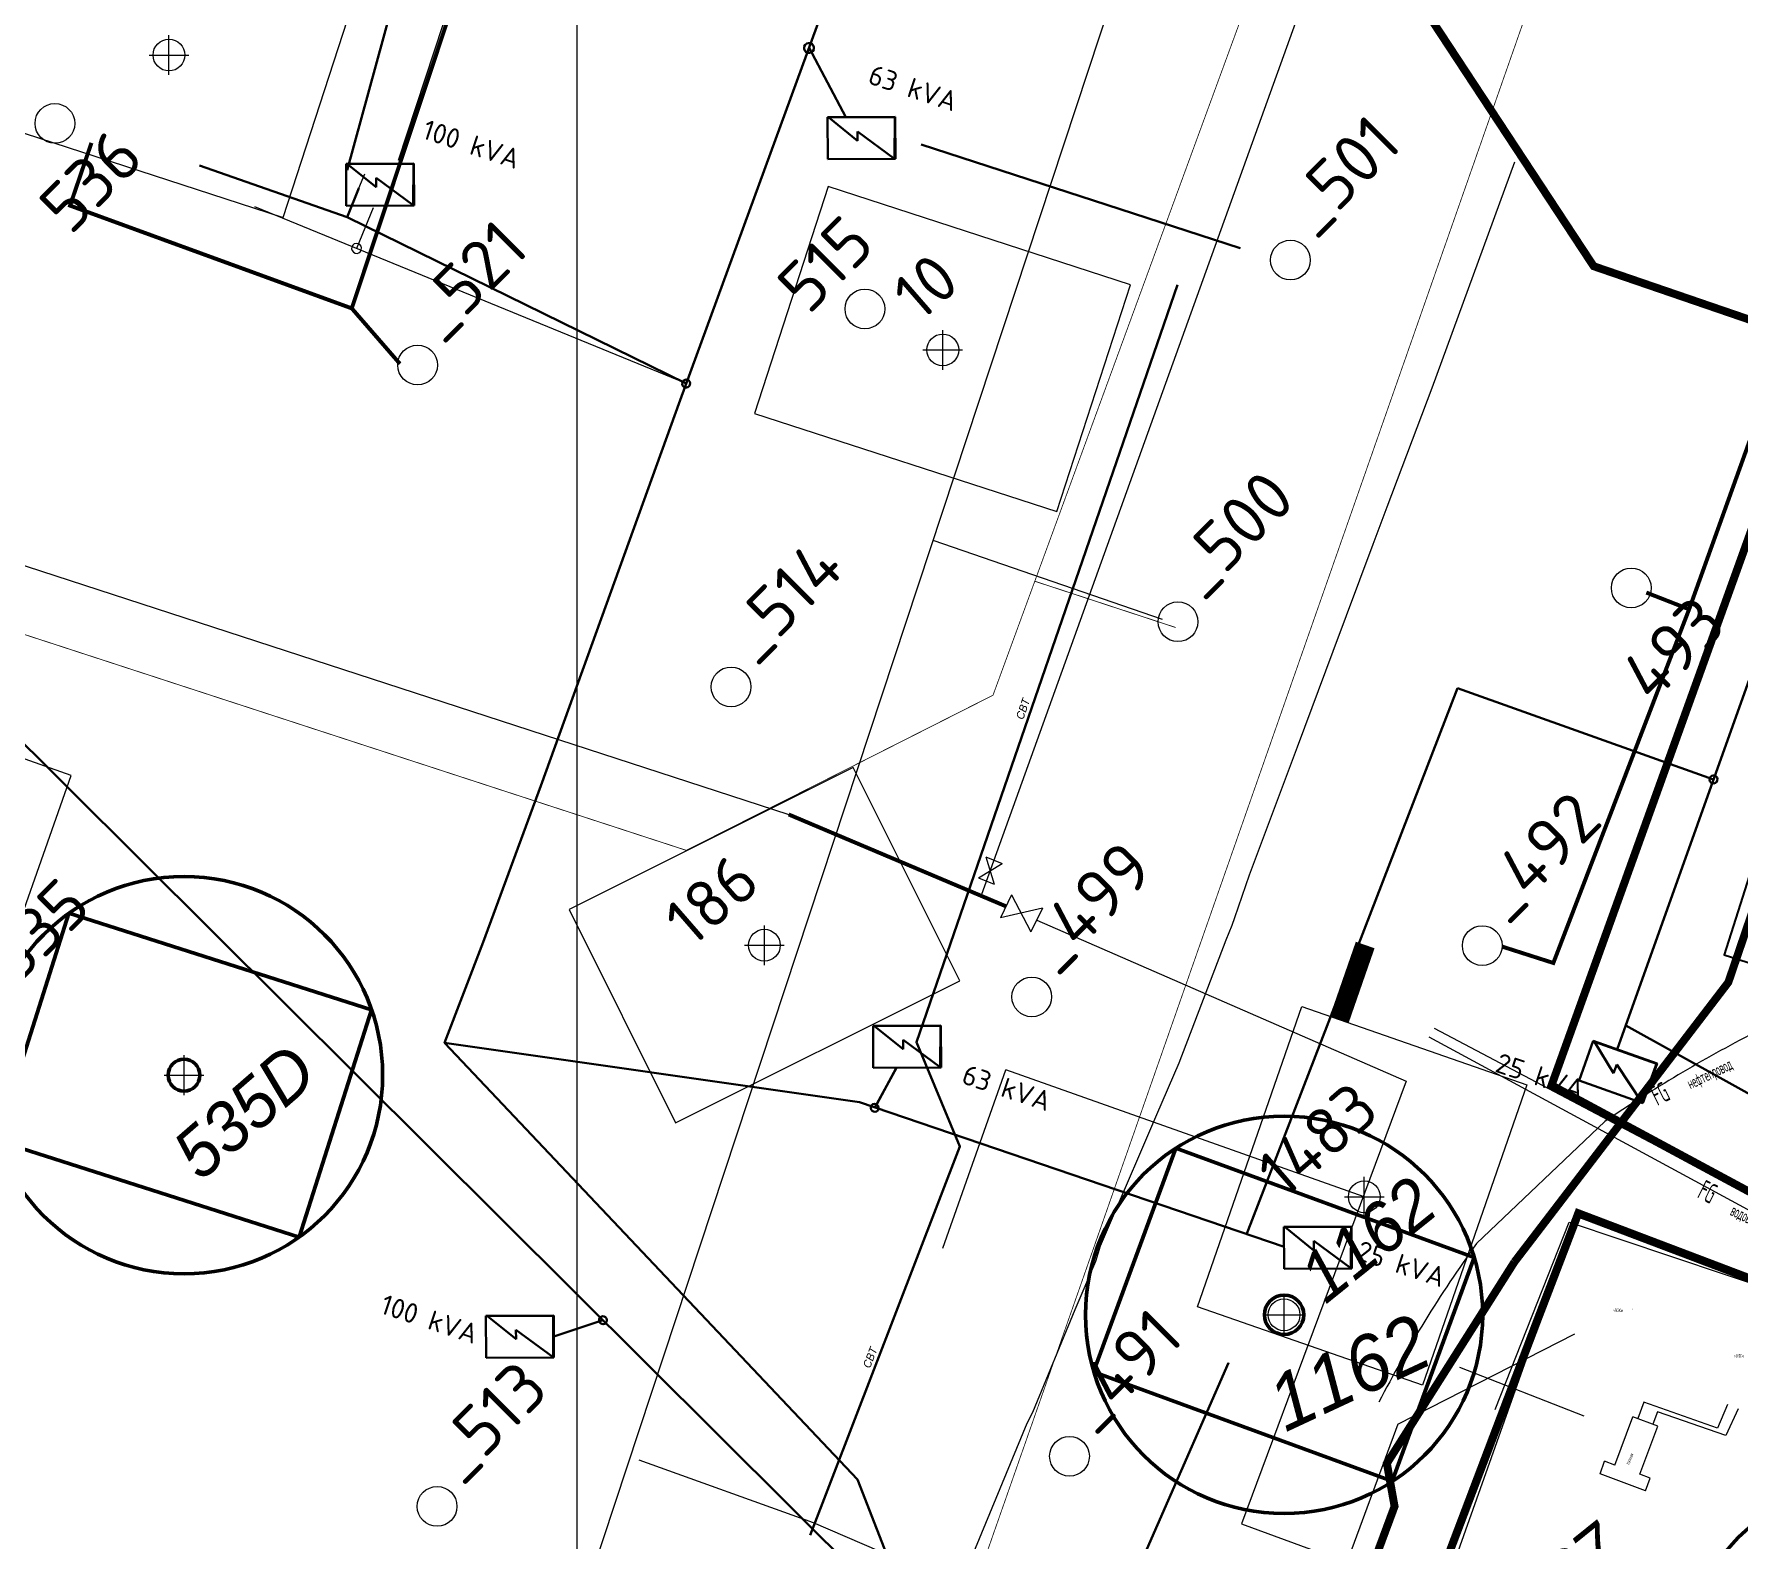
# Model space of a CAD drawing. Header units: millimetres. Extents: x 519 to 9564855, y -810 to 5021775.
# Drawn here: x 9530863.4 to 9531292.5, y 5000128.4 to 5000507.3 of the extents above; entities that cross this region are included whole.
import ezdxf
from ezdxf.enums import TextEntityAlignment as Align

# ---------------------------------------------------------------- set-up
doc = ezdxf.new("R2010")
doc.units = ezdxf.units.MM
doc.header["$LTSCALE"] = 2
doc.header["$MEASUREMENT"] = 0
doc.header["$PDMODE"] = 2
doc.header["$PDSIZE"] = 5
doc.linetypes.add('92051501$0$DASHED', pattern=[0.75, 0.5, -0.25])
for name, color, linetype in [('92051501$0$PPLINE_STEAM', 5, 'STM_LINE'), ('COMPOUND', 3, 'Continuous'), ('Existing roads', 41, 'Continuous'), ('FIBERGLASS', 212, 'Continuous'), ('GRID_PULKOVO', 7, 'Continuous'), ('OilColl&Flowlines', 3, 'Continuous'), ('OLD WELLS(dr.bfr2000)', 24, 'Continuous'), ('vodovod', 5, 'Continuous'), ('Скважины - Конфликты наземки', 92, 'Continuous'), ('Скважины на 2014 год', 70, 'Continuous'), ('Скважины на 2015 год', 7, 'Continuous'), ('Скважины на 2025 год _ОСМОТР', 5, 'Continuous')]:
    doc.layers.add(name, color=color, linetype=linetype)
for name, color, linetype, lineweight in [('PWLINE', 6, 'Continuous', 20), ('SteamInjInfrastructure', 25, 'Continuous', 100), ('Нефтепровод Fiberclass', 14, 'g5_122_n', 30), ('Скважины на 2024 год-125', 10, 'Continuous', 40), ('Скважины на 2026', 222, 'Continuous', 50), ('Скважины на 2026 доп.', 222, 'Continuous', 50), ('ТХ_Сущ. НГ', 244, 'g_122_n', 5), ('Электро', 1, 'Continuous', 30), ('Электроснаб', 1, 'Continuous', 18), ('Электроснабжене', 1, 'Continuous', 18)]:
    doc.layers.add(name, color=color, linetype=linetype, lineweight=lineweight)
doc.styles.add('92051501$0$STANDARD', font='simplex.shx')
doc.styles.add('Elect', font='isocpeur.ttf')
doc.styles.add('GeoApp', font='', dxfattribs={"height": 1})
doc.styles.add('Line_GUGK', font='')
doc.styles.get("Standard").update_dxf_attribs({"font": 'isocpeur.ttf', "width": 0.5})
doc.styles.get('GeoApp').set_extended_font_data('D431', italic=True)
doc.styles.get('Line_GUGK').set_extended_font_data('Bm431', italic=True)
doc.linetypes.add('g5_122_n', pattern='A,1,-1,1.5,-0.3,["Н",GeoApp,S=1,R=0,X=0,Y=-0.5],-1.5,1.5,-1,4,-1,4,-1,3', length=20.8)
doc.linetypes.add('g_122_n', pattern='A,2,-2,3,-0.6,["Н",Line_GUGK,S=2,R=0,X=0,Y=-1],-3,3,-2,8,-2,8,-2,6', length=41.6)
doc.linetypes.add('STM_LINE', pattern='A,0.5,-0.2,["S",92051501$0$STANDARD,S=0.1,R=0,X=-0.1,Y=-0.05],-0.05', length=0.75)
doc.linetypes.add('WTR_LINE', pattern='A,0.5,-0.2,["W",92051501$0$STANDARD,S=0.1,R=0,X=-0.1,Y=-0.05],-0.05', length=0.75)

# ---------------------------------------------------------------- blocks, each defined once
blk = doc.blocks.new('A$C2a2ecaa7')
at = {"layer": 'ТХ_Сущ. НГ', "lineweight": 13, "ltscale": 0.3}
for points, elevation in [([(43.25, -177.74), (50.56, -157.99), (66.17, -120.27), (67.55, -117.47), (78.24, -91.69), (83.4, -79.47), (84.62, -75.68), (87.13, -69.8), (98.74, -42.57), (104.38, -29.63), (116.22, 1.32), (117.7, 5.06), (118.38, 7), (122.1, 17.71), (130.89, 41.16), (134.15, 49.88), (143.19, 74.03), (153.27, 100.94), (156.78, 110.31), (168.05, 140.26), (188.92, 197.1)], -25.25), ([(-31.63, -129.51), (12.25, -145.3), (28.79, -152.36), (49.52, -157.41), (50.56, -157.99)], -25.2)]:
    blk.add_lwpolyline(points, dxfattribs=dict(at, elevation=elevation))

msp = doc.modelspace()

# ---------------------------------------------------------------- linework, layer by layer
at = {"color": 6, "linetype": 'STM_LINE', "lineweight": 0, "ltscale": 15}
for p, q in [((9531302.39619, 5000847.49796), (9531101.83438, 5000290.77807)), ((9530779.13054, 5000400.15266), (9531053.31299, 5000310.89894)), ((9531115.73081, 5000284.34013), (9531208.70741, 5000243.81816)), ((9531208.70741, 5000243.81816), (9531167.32026, 5000132.41435)), ((9531167.32026, 5000132.41435), (9531237.57813, 5000106.65866))]:
    msp.add_line(p, q, dxfattribs=at)
at = {"color": 5, "lineweight": 0}
for p, q in [((9531215.771, 5000257.169, -23.918), (9531396.436, 5000161.708, -24.564)), ((9531388.997, 5000160.433, -24.565), (9531214.55, 5000254.857, -24.304)), ((9531268.55693, 5000163.04514), (9531267.05166, 5000158.86834)), ((9531287.105, 5000156.441, -24.98), (9531268.56639, 5000163.0289)), ((9531289.649, 5000162.434, -23.018), (9531287.105, 5000156.441, -24.98)), ((9531292.291, 5000161.381, -24.72), (9531289.234, 5000154.591, -25.374)), ((9531272.02701, 5000160.5489), (9531270.84854, 5000157.47607)), ((9531289.234, 5000154.591, -25.374), (9531272.02701, 5000160.5489))]:
    msp.add_line(p, q, dxfattribs=at)
at = {"color": 4, "lineweight": 0}
msp.add_line((9531226.466, 5000202.929, -23.79), (9531258.714, 5000233.613, -24.323), dxfattribs=at)
at = {"lineweight": 0}
for p, q in [((9531231.136, 5000161.194, -25.157), (9531249.758, 5000208.292, -24.151)), ((9531249.758, 5000208.292, -24.151), (9531318.584, 5000185.276, -23.93)), ((9531261.249, 5000147.172, -26.906), (9531265.797, 5000159.315, -28.608)), ((9531272.103, 5000157.013, -24.813), (9531265.797, 5000159.315, -28.608)), ((9531267.555, 5000144.87, -23.111), (9531272.103, 5000157.013, -24.813)), ((9531257.535, 5000144.962, -24.986), (9531258.669, 5000148.138, -25.103)), ((9531261.249, 5000147.172, -26.906), (9531258.669, 5000148.138, -25.103)), ((9531269.001, 5000140.728, -24.797), (9531257.535, 5000144.962, -24.986)), ((9531270.135, 5000143.904, -24.914), (9531267.555, 5000144.87, -23.111)), ((9531269.001, 5000140.728, -24.797), (9531270.135, 5000143.904, -24.914))]:
    msp.add_line(p, q, dxfattribs=at)
at = {"color": 5, "linetype": 'WTR_LINE', "lineweight": 0, "ltscale": 100, "const_width": 2}
msp.add_lwpolyline([(9527059.994, 5002488.058), (9527832.679, 5002214.15), (9528541.641, 5001967.805), (9529684.446, 5001530.752), (9530702.239, 5001171.723), (9531496.57, 5000875.96), (9531289.842, 5000268.677), (9531235.995, 5000198.308)], dxfattribs=at)
at = {"color": 6, "linetype": 'ByBlock', "lineweight": 0, "const_width": 1, "elevation": -4.5227}
for points in [[(9530943.3282, 5000438.2508), (9530974.2536, 5000531.2299), (9530996.6946, 5000604.4448), (9531015.814, 5000660.173), (9531040.2307, 5000741.2792)], [(9530955.4575, 5000424.2916), (9530943.3282, 5000438.2508), (9530872.4129, 5000464.1119), (9530877.8028, 5000479.9036)]]:
    msp.add_lwpolyline(points, dxfattribs=at)
at = {"color": 6, "linetype": 'ByBlock', "lineweight": 0, "ltscale": 5, "const_width": 1, "elevation": 1.5475}
for points in [[(9531279.9581, 5000362.5301), (9531376.64183, 5000631.58624)], [(9531232.9481, 5000277.6399), (9531245.7842, 5000273.5362), (9531279.9581, 5000362.5301), (9531269.1929, 5000366.7388)]]:
    msp.add_lwpolyline(points, dxfattribs=at)
at = {"color": 6, "linetype": 'STM_LINE', "lineweight": 0, "ltscale": 15, "const_width": 1, "flags": 128}
msp.add_lwpolyline([(9531053.31299, 5000310.89894), (9531108.02225, 5000287.78087)], dxfattribs=at)
at = {"color": 5, "linetype": 'WTR_LINE', "lineweight": 0, "ltscale": 50, "const_width": 2}
msp.add_lwpolyline([(9531235.995, 5000198.308), (9531203.8874, 5000147.62169), (9531205.81966, 5000136.79273), (9531187.73531, 5000088.03869), (9531222.50359, 5000075.59847)], dxfattribs=at)
at = {"color": 4, "lineweight": 0}
for centre, radius, start, end in [((9531466.49437, 4999926.88881, -24.323), 370.47592, 117.3391218, 124.114404), ((9531481.62864, 5000018.12263, -23.79), 315.05772, 144.0853545, 152.6267891)]:
    msp.add_arc(centre, radius, start, end, dxfattribs=at)
at = {"layer": '92051501$0$PPLINE_STEAM', "color": 6, "lineweight": 0}
msp.add_line((9531147.363, 5000359.974), (9531089.66451, 5000379.84164), dxfattribs=at)
at = {"layer": 'COMPOUND', "lineweight": 0, "const_width": 2}
msp.add_lwpolyline([(9531433.237, 4999834.355), (9531154.137, 4999934.955), (9531212.437, 5000106.355), (9531241.637, 5000183.355), (9531252.05914, 5000210.56066), (9531325.637, 5000182.655), (9531288.7132, 5000066.75124), (9531477.57811, 4999958.15694)], dxfattribs=at)
at = {"layer": 'COMPOUND', "lineweight": 0, "const_width": 2, "elevation": 0}
msp.add_lwpolyline([(9531433.2354, 4999834.27092), (9531154.13907, 4999934.88111), (9531212.44533, 5000106.27898), (9531241.64814, 5000183.27791), (9531252.07128, 5000210.48319), (9531325.64812, 5000182.57485), (9531288.72009, 5000066.67243), (9531477.58103, 4999958.07124)], dxfattribs=at)
at = {"layer": 'Existing roads', "lineweight": 0, "const_width": 5, "elevation": -24.67163}
msp.add_lwpolyline([(9531191.85733, 5000259.16204), (9531198.423, 5000278.05363)], dxfattribs=at)
at = {"layer": 'FIBERGLASS', "color": 5, "linetype": '92051501$0$DASHED', "lineweight": 0, "ltscale": 50}
for p, q in [((9531206.65132, 5000157.47435), (9531254.29234, 5000181.83398)), ((9531253.56461, 5000159.45917, 0), (9531222.2355, 5000171.71035)), ((9531206.65132, 5000157.47435), (9531128.76278, 4999946.85369))]:
    msp.add_line(p, q, dxfattribs=at)
at = {"layer": 'FIBERGLASS', "linetype": 'ByBlock', "lineweight": 0, "ltscale": 50, "const_width": 0.2, "elevation": 0}
msp.add_lwpolyline([(9531471.80978, 5001176.46627), (9531075.60101, 5000046.48218), (9531034.33262, 5000031.22046), (9530859.14665, 4999502.46018), (9530831.87834, 4999421.87246)], dxfattribs=at)
at = {"layer": 'GRID_PULKOVO', "lineweight": 0}
msp.add_line((9531000, 5010000), (9531000, 4992000), dxfattribs=at)
at = {"layer": 'OilColl&Flowlines', "lineweight": 0, "const_width": 2}
msp.add_lwpolyline([(9530917.659, 5000622.28257), (9531209.737, 5000519.055), (9531255.937, 5000448.855), (9531312.537, 5000429.455), (9531245.337, 5000242.755), (9531451.82079, 5000131.60558), (9531538.737, 5000091.355), (9531540.137, 5000090.455), (9531403.337, 4999707.355)], dxfattribs=at)
at = {"layer": 'OLD WELLS(dr.bfr2000)', "lineweight": 0}
for centre in [(9530868.6, 5000484.8), (9531179.6, 5000450.4), (9531072.5, 5000438.1), (9530959.9, 5000424), (9531265.4, 5000367.9), (9531151.3, 5000359.4), (9531038.8, 5000343), (9531227.9, 5000277.9), (9531114.5, 5000265), (9531124, 5000149.4), (9530964.8, 5000136.8)]:
    msp.add_circle(centre, 5, dxfattribs=at)
at = {"layer": 'PWLINE', "color": 6, "lineweight": 0}
for p, q in [((9531101.08133, 5000294.9291), (9531107.05834, 5000298.6016)), ((9531102.92416, 5000300.25065), (9531107.05834, 5000298.6016)), ((9531102.92416, 5000300.25065), (9531105.01327, 5000293.36072)), ((9531101.08133, 5000294.9291), (9531105.01327, 5000293.36072)), ((9531109.39815, 5000290.64858), (9531106.65137, 5000284.92363)), ((9531109.39815, 5000290.64858), (9531114.28678, 5000281.33042)), ((9531117.17484, 5000287.34984), (9531106.65137, 5000284.92363)), ((9531117.17484, 5000287.34984), (9531114.28678, 5000281.33042))]:
    msp.add_line(p, q, dxfattribs=at)
at = {"layer": 'SteamInjInfrastructure', "color": 6, "linetype": 'STM_LINE', "lineweight": 0, "ltscale": 15}
msp.add_line((9530996.905, 5000099.15), (9531139.44, 5000530.463), dxfattribs=at)
at = {"layer": 'vodovod', "linetype": 'WTR_LINE', "lineweight": 0, "ltscale": 5, "const_width": 0.2}
for points in [[(9530770.71024, 5000385.61056), (9531027.5376, 5000301.86872), (9531104.73863, 5000340.91071), (9531188.12734, 5000568.28257), (9531252.89709, 5000746.93671), (9531291.87304, 5000857.25798)], [(9531115.25779, 5000369.59279), (9531150.71368, 5000357.95072)]]:
    msp.add_lwpolyline(points, dxfattribs=at)
at = {"layer": 'Нефтепровод Fiberclass'}
msp.add_lwpolyline([(9531058.708, 5000129.579), (9531096.429, 5000227.336), (9531085.454, 5000253.62), (9531151.18, 5000444.134)], dxfattribs=at)
at = {"layer": 'Скважины - Конфликты наземки', "linetype": 'ByBlock', "lineweight": 0}
msp.add_circle((9531178, 5000185), 4, dxfattribs=at)
at = {"layer": 'Скважины - Конфликты наземки', "linetype": 'ByBlock', "lineweight": 0, "ltscale": 80}
msp.add_point((9531178, 5000185), dxfattribs=at)
at = {"layer": 'Скважины на 2014 год', "color": 5, "lineweight": 0, "ltscale": 5}
for p in [(9531092.10951, 5000201.76794), (9531198.2, 5000214.7)]:
    msp.add_line(p, (9531107.94505, 5000246.62941), dxfattribs=at)
at = {"layer": 'Скважины на 2014 год', "color": 0, "linetype": 'ByBlock', "lineweight": 0}
msp.add_lwpolyline([(9531182.46063, 5000262.58612), (9531239.13539, 5000242.88912), (9531212.87273, 5000167.32278), (9531156.19797, 5000187.01978), (9531182.46063, 5000262.58612)], dxfattribs=at)
msp.add_circle((9531198.2, 5000214.7), 4, dxfattribs=at)
msp.add_point((9531198.2, 5000214.7), dxfattribs=at)
at = {"layer": 'Скважины на 2015 год', "color": 5, "linetype": 'ByBlock', "lineweight": 0, "ltscale": 5}
for p, q in [((9531154.13907, 4999934.88111, 0), (9531252.05914, 5000210.56066)), ((9531252.05914, 5000210.56066), (9531325.637, 5000182.655))]:
    msp.add_line(p, q, dxfattribs=at)
at = {"layer": 'Скважины на 2024 год-125', "color": 0, "linetype": 'ByBlock', "lineweight": 0}
for points in [[(9530849.98723, 5000485.82898), (9530926.07175, 5000461.10762), (9530944.61277, 5000518.17102), (9530868.52825, 5000542.89238)], [(9531044.68723, 5000411.82898), (9531120.77175, 5000387.10762), (9531139.31277, 5000444.17102), (9531063.22825, 5000468.89238)], [(9531024.8262, 5000233.28521), (9531096.39087, 5000269.04129), (9531069.5738, 5000322.71479), (9530998.00913, 5000286.95871)]]:
    msp.add_lwpolyline(points, close=True, dxfattribs=at)
msp.add_lwpolyline([(9530805.44711, 5000280.88571), (9530805.44711, 5000280.88571), (9530852.68682, 5000264.14309), (9530872.73029, 5000320.69624), (9530836.23404, 5000333.63118)], dxfattribs=at)
at = {"layer": 'Скважины на 2024 год-125', "color": 0, "linetype": 'ByBlock', "lineweight": 0, "ltscale": 50}
msp.add_circle((9530897.3, 5000502), 4, dxfattribs=at)
at = {"layer": 'Скважины на 2024 год-125', "color": 0, "linetype": 'ByBlock', "lineweight": 0}
for centre in [(9531092.1, 5000427.8), (9531047.2, 5000278)]:
    msp.add_circle(centre, 4, dxfattribs=at)
for p in [(9530897.3, 5000502), (9531092.1, 5000427.8), (9531047.2, 5000278)]:
    msp.add_point(p, dxfattribs=at)
at = {"layer": 'Скважины на 2025 год _ОСМОТР', "color": 0, "linetype": 'ByBlock', "lineweight": -2, "ltscale": 50}
msp.add_lwpolyline([(9531367.84137, 5000326.08541), (9531370.23632, 5000333.60015), (9531313.06933, 5000351.81925), (9531288.7772, 5000275.5966), (9531345.94419, 5000257.3775), (9531349.62228, 5000268.91843)], dxfattribs=at)
at = {"layer": 'Скважины на 2026', "linetype": 'ByBlock', "ltscale": 50}
msp.add_lwpolyline([(9530853.87913, 5000228.86257), (9530930.10178, 5000204.57044), (9530948.32087, 5000261.73743), (9530872.09822, 5000286.02956)], close=True, dxfattribs=at)
for centre in [(9530901.1, 5000245.3), (9531327.77, 5000093.66)]:
    msp.add_circle(centre, 50, dxfattribs=at)
at = {"layer": 'Скважины на 2026', "linetype": 'ByBlock'}
msp.add_circle((9530901.1, 5000245.3), 4, dxfattribs=at)
at = {"layer": 'Скважины на 2026', "linetype": 'ByBlock', "lineweight": 0}
msp.add_point((9530901.1, 5000245.3), dxfattribs=at)
at = {"layer": 'Скважины на 2026 доп.'}
msp.add_lwpolyline([(9531150.71811, 5000226.97183), (9531130.06546, 5000170.63829), (9531205.17686, 5000143.10143), (9531225.8295, 5000199.43498)], close=True, dxfattribs=at)
for radius in [50, 4.96016]:
    msp.add_circle((9531178, 5000185), radius, dxfattribs=at)
at = {"layer": 'Скважины на 2026 доп.', "lineweight": 0}
msp.add_point((9531178, 5000185), dxfattribs=at)
at = {"layer": 'Электро'}
for p, q in [((9531025.9658, 5000415.13821, 0), (9531116.31364, 5000661.86688, 0)), ((9531376.87169, 5000574.11353, 0), (9531261.87295, 5000251.78765, 0)), ((9531067.65374, 5000486.37271), (9531058.42283, 5000503.78001, 0)), ((9531079.62872, 5000110.96521, 0), (9530703.85887, 5000484.71603, 0)), ((9531063.08542, 5000486.34475), (9531080.13385, 5000486.44909)), ((9531063.15012, 5000475.7724), (9531063.08542, 5000486.34475)), ((9531080.0366, 5000486.35064), (9531063.441, 5000486.24907)), ((9531063.441, 5000486.24907), (9531070.65278, 5000480.42184)), ((9531079.96291, 5000475.90818), (9531080.0366, 5000486.35064)), ((9531080.13385, 5000486.44909), (9531080.19855, 5000475.87674)), ((9531070.65278, 5000480.42184), (9531070.63824, 5000482.79707)), ((9531070.63824, 5000482.79707), (9531079.96291, 5000475.90818)), ((9531086.66649, 5000479.48949), (9531166.99477, 5000453.38925)), ((9530941.88459, 5000474.63605, 0), (9530958.93302, 5000474.74038, 0)), ((9530941.9493, 5000464.0637, 0), (9530941.88459, 5000474.63605, 0)), ((9530958.83577, 5000474.64193, 0), (9530942.24017, 5000474.54037, 0)), ((9530942.24017, 5000474.54037, 0), (9530949.45195, 5000468.71314, 0)), ((9530958.76208, 5000464.19947, 0), (9530958.83577, 5000474.64193, 0)), ((9530958.93302, 5000474.74038, 0), (9530958.99773, 5000464.16803, 0)), ((9531080.19855, 5000475.87674), (9531063.15012, 5000475.7724)), ((9530949.45195, 5000468.71314, 0), (9530949.43742, 5000471.08837, 0)), ((9530949.43742, 5000471.08837, 0), (9530958.76208, 5000464.19947, 0)), ((9530958.99773, 5000464.16803, 0), (9530941.9493, 5000464.0637, 0)), ((9531027.50364, 5000419.33214, 0), (9530942.1666, 5000461.204, -25.2895)), ((9530990.88586, 5000318.09452, 0), (9531025.9658, 5000415.13821, 0)), ((9531168.53747, 5000205.218, 0), (9531221.62857, 5000342.72245, 0)), ((9531221.62857, 5000342.72245, 0), (9531286.10876, 5000319.71734, 0)), ((9530976.38741, 5000278.74075, 0), (9530990.88586, 5000318.09452, 0)), ((9530966.70665, 5000253.47972, 0), (9530976.38741, 5000278.74075, 0)), ((9531074.54232, 5000257.73221, 0), (9531091.59075, 5000257.83654, 0)), ((9531074.60702, 5000247.15986, 0), (9531074.54232, 5000257.73221, 0)), ((9531091.49349, 5000257.7381, 0), (9531074.89789, 5000257.63653, 0)), ((9531074.89789, 5000257.63653, 0), (9531082.10967, 5000251.8093, 0)), ((9531091.4198, 5000247.29563, 0), (9531091.49349, 5000257.7381, 0)), ((9531091.59075, 5000257.83654, 0), (9531091.65545, 5000247.26419, 0)), ((9531264.03292, 5000257.84175, 0), (9531484.71604, 5000135.26517, 0)), ((9531070.63161, 5000143.52924, 0), (9530966.70665, 5000253.47972, 0)), ((9530966.70665, 5000253.47972, 0), (9531071.09873, 5000238.52127, 0)), ((9531082.10967, 5000251.8093, 0), (9531082.09514, 5000254.18453, 0)), ((9531082.09514, 5000254.18453, 0), (9531091.4198, 5000247.29563, 0)), ((9531252.29003, 5000243.97901, 0), (9531255.83934, 5000253.93799, 0)), ((9531255.83934, 5000253.93799, 0), (9531271.89867, 5000248.21455, 0)), ((9531271.77365, 5000248.15523, 0), (9531256.14088, 5000253.72664, 0)), ((9531256.14088, 5000253.72664, 0), (9531260.92937, 5000245.78707, 0)), ((9531091.65545, 5000247.26419, 0), (9531074.60702, 5000247.15986, 0)), ((9531074.95596, 5000237.0793, 0), (9531080.387, 5000247.06713, 0)), ((9531075.00639, 5000237.18568, 0), (9531080.43743, 5000247.17351, 0)), ((9531260.92937, 5000245.78707, 0), (9531261.72677, 5000248.0245, 0)), ((9531261.72677, 5000248.0245, 0), (9531268.13862, 5000238.36559, 0)), ((9531268.13862, 5000238.36559, 0), (9531271.77365, 5000248.15523, 0)), ((9531271.89867, 5000248.21455, 0), (9531268.34937, 5000238.25558, 0)), ((9531268.34937, 5000238.25558, 0), (9531252.29003, 5000243.97901, 0)), ((9531071.09873, 5000238.52127, 0), (9531178.06232, 5000202.12319, 0)), ((9531177.94165, 5000207.13753, 0), (9531194.99008, 5000207.24187, 0)), ((9531178.00635, 5000196.56518, 0), (9531177.94165, 5000207.13753, 0)), ((9531194.89283, 5000207.14342, 0), (9531178.29723, 5000207.04185, 0)), ((9531178.29723, 5000207.04185, 0), (9531185.50901, 5000201.21462, 0)), ((9531194.81914, 5000196.70096, 0), (9531194.89283, 5000207.14342, 0)), ((9531194.99008, 5000207.24187, 0), (9531195.05478, 5000196.66952, 0)), ((9531185.50901, 5000201.21462, 0), (9531185.49447, 5000203.58985, 0)), ((9531185.49447, 5000203.58985, 0), (9531194.81914, 5000196.70096, 0)), ((9531195.05478, 5000196.66952, 0), (9531178.00635, 5000196.56518, 0)), ((9530977.10906, 5000184.76037), (9530994.1575, 5000184.8647)), ((9530977.17377, 5000174.18802), (9530977.10906, 5000184.76037)), ((9530994.06024, 5000184.76625), (9530977.46464, 5000184.66469)), ((9530977.46464, 5000184.66469), (9530984.67642, 5000178.83746)), ((9530993.98655, 5000174.32379), (9530994.06024, 5000184.76625)), ((9530994.1575, 5000184.8647), (9530994.2222, 5000174.29235)), ((9530994.18985, 5000179.57853), (9531006.55984, 5000183.64148)), ((9530984.67642, 5000178.83746), (9530984.66189, 5000181.21269)), ((9530984.66189, 5000181.21269), (9530993.98655, 5000174.32379)), ((9530994.2222, 5000174.29235), (9530977.17377, 5000174.18802)), ((9531163.9906, 5000172.87997, 0), (9531115.37393, 5000061.96795, 0)), ((9531106.16643, 5000052.48909, 25.85), (9531070.63161, 5000143.52924, 0))]:
    msp.add_line(p, q, dxfattribs=at)
for points, elevation in [([(9530942.1456, 5000473.0267), (9530954.8995, 5000519.6375), (9530963.6927, 5000551.752), (9530955.068, 5000562.7059), (9530949.91307, 5000568.63716)], -25.6101), ([(9530905.0192, 5000474.1803), (9530942.1666, 5000461.204)], -25.2895), ([(9530942.1666, 5000461.204), (9530945.1343, 5000468.5062)], -25.6269)]:
    msp.add_lwpolyline(points, dxfattribs=dict(at, elevation=elevation))
at = {"layer": 'Электро', "ltscale": 25}
for centre, radius, start, end in [((9531058.42283, 5000503.78001, 0), 1.25, 342, 162), ((9531058.42283, 5000503.78001, 0), 1.25, 162, 342), ((9531027.50364, 5000419.33214, 0), 1, 162, 342), ((9531027.50364, 5000419.33214, 0), 1, 342, 162), ((9531286.10876, 5000319.71734, 0), 1, 162, 342), ((9531286.10876, 5000319.71734, 0), 1, 342, 162), ((9531074.95596, 5000237.0793, 0), 1, 162, 342), ((9531074.95596, 5000237.0793, 0), 1, 342, 162), ((9531006.55984, 5000183.64148), 1, 162, 342), ((9531006.55984, 5000183.64148), 1, 342, 162)]:
    msp.add_arc(centre, radius, start, end, dxfattribs=at)
at = {"layer": 'Электроснаб', "color": 1, "linetype": 'ByBlock', "lineweight": 0}
for p, q in [((9531025.9658, 5000415.13821, 0), (9531116.31364, 5000661.86688, 0)), ((9531376.87169, 5000574.11353, 0), (9531261.87295, 5000251.78765, 0)), ((9530979.72997, 5000550.32964, 0), (9530954.96799, 5000475.47351, 0)), ((9531067.65374, 5000486.37271), (9531058.42283, 5000503.78001, 0)), ((9531079.62872, 5000110.96521, 0), (9530703.85887, 5000484.71603, 0)), ((9531063.08542, 5000486.34475), (9531080.13385, 5000486.44909)), ((9531063.15012, 5000475.7724), (9531063.08542, 5000486.34475)), ((9531080.0366, 5000486.35064), (9531063.441, 5000486.24907)), ((9531063.441, 5000486.24907), (9531070.65278, 5000480.42184)), ((9531079.96291, 5000475.90818), (9531080.0366, 5000486.35064)), ((9531080.13385, 5000486.44909), (9531080.19855, 5000475.87674)), ((9531070.65278, 5000480.42184), (9531070.63824, 5000482.79707)), ((9531070.63824, 5000482.79707), (9531079.96291, 5000475.90818)), ((9531086.66649, 5000479.48949), (9531166.99477, 5000453.38925)), ((9530941.88459, 5000474.63605, 0), (9530958.93302, 5000474.74038, 0)), ((9530941.9493, 5000464.0637, 0), (9530941.88459, 5000474.63605, 0)), ((9530958.83577, 5000474.64193, 0), (9530942.24017, 5000474.54037, 0)), ((9530942.24017, 5000474.54037, 0), (9530949.45195, 5000468.71314, 0)), ((9530958.76208, 5000464.19947, 0), (9530958.83577, 5000474.64193, 0)), ((9530958.93302, 5000474.74038, 0), (9530958.99773, 5000464.16803, 0)), ((9531080.19855, 5000475.87674), (9531063.15012, 5000475.7724)), ((9530949.45195, 5000468.71314, 0), (9530949.43742, 5000471.08837, 0)), ((9530949.43742, 5000471.08837, 0), (9530958.76208, 5000464.19947, 0)), ((9531027.50364, 5000419.33214, 0), (9530918.94834, 5000463.83249, 0)), ((9530958.99773, 5000464.16803, 0), (9530941.9493, 5000464.0637, 0)), ((9530948.72439, 5000463.55167, -0.00006), (9530944.53911, 5000453.342, -0.00006)), ((9530990.88586, 5000318.09452, 0), (9531025.9658, 5000415.13821, 0)), ((9531168.53747, 5000205.218, 0), (9531221.62857, 5000342.72245, 0)), ((9531221.62857, 5000342.72245, 0), (9531286.10876, 5000319.71734, 0)), ((9530976.38741, 5000278.74075, 0), (9530990.88586, 5000318.09452, 0)), ((9530966.70665, 5000253.47972, 0), (9530976.38741, 5000278.74075, 0)), ((9531074.54232, 5000257.73221, 0), (9531091.59075, 5000257.83654, 0)), ((9531074.60702, 5000247.15986, 0), (9531074.54232, 5000257.73221, 0)), ((9531091.49349, 5000257.7381, 0), (9531074.89789, 5000257.63653, 0)), ((9531074.89789, 5000257.63653, 0), (9531082.10967, 5000251.8093, 0)), ((9531091.4198, 5000247.29563, 0), (9531091.49349, 5000257.7381, 0)), ((9531091.59075, 5000257.83654, 0), (9531091.65545, 5000247.26419, 0)), ((9531264.03292, 5000257.84175, 0), (9531484.71604, 5000135.26517, 0)), ((9531070.63161, 5000143.52924, 0), (9530966.70665, 5000253.47972, 0)), ((9530966.70665, 5000253.47972, 0), (9531071.09873, 5000238.52127, 0)), ((9531082.10967, 5000251.8093, 0), (9531082.09514, 5000254.18453, 0)), ((9531082.09514, 5000254.18453, 0), (9531091.4198, 5000247.29563, 0)), ((9531252.29003, 5000243.97901, 0), (9531255.83934, 5000253.93799, 0)), ((9531255.83934, 5000253.93799, 0), (9531271.89867, 5000248.21455, 0)), ((9531271.77365, 5000248.15523, 0), (9531256.14088, 5000253.72664, 0)), ((9531256.14088, 5000253.72664, 0), (9531260.92937, 5000245.78707, 0)), ((9531091.65545, 5000247.26419, 0), (9531074.60702, 5000247.15986, 0)), ((9531074.95596, 5000237.0793, 0), (9531080.387, 5000247.06713, 0)), ((9531075.00639, 5000237.18568, 0), (9531080.43743, 5000247.17351, 0)), ((9531260.92937, 5000245.78707, 0), (9531261.72677, 5000248.0245, 0)), ((9531261.72677, 5000248.0245, 0), (9531268.13862, 5000238.36559, 0)), ((9531268.13862, 5000238.36559, 0), (9531271.77365, 5000248.15523, 0)), ((9531271.89867, 5000248.21455, 0), (9531268.34937, 5000238.25558, 0)), ((9531268.34937, 5000238.25558, 0), (9531252.29003, 5000243.97901, 0)), ((9531071.09873, 5000238.52127, 0), (9531178.06232, 5000202.12319, 0)), ((9531177.94165, 5000207.13753, 0), (9531194.99008, 5000207.24187, 0)), ((9531178.00635, 5000196.56518, 0), (9531177.94165, 5000207.13753, 0)), ((9531194.89283, 5000207.14342, 0), (9531178.29723, 5000207.04185, 0)), ((9531178.29723, 5000207.04185, 0), (9531185.50901, 5000201.21462, 0)), ((9531194.81914, 5000196.70096, 0), (9531194.89283, 5000207.14342, 0)), ((9531194.99008, 5000207.24187, 0), (9531195.05478, 5000196.66952, 0)), ((9531185.50901, 5000201.21462, 0), (9531185.49447, 5000203.58985, 0)), ((9531185.49447, 5000203.58985, 0), (9531194.81914, 5000196.70096, 0)), ((9531195.05478, 5000196.66952, 0), (9531178.00635, 5000196.56518, 0)), ((9530977.10906, 5000184.76037), (9530994.1575, 5000184.8647)), ((9530977.17377, 5000174.18802), (9530977.10906, 5000184.76037)), ((9530994.06024, 5000184.76625), (9530977.46464, 5000184.66469)), ((9530977.46464, 5000184.66469), (9530984.67642, 5000178.83746)), ((9530993.98655, 5000174.32379), (9530994.06024, 5000184.76625)), ((9530994.1575, 5000184.8647), (9530994.2222, 5000174.29235)), ((9530994.18985, 5000179.57853), (9531006.55984, 5000183.64148)), ((9530984.67642, 5000178.83746), (9530984.66189, 5000181.21269)), ((9530984.66189, 5000181.21269), (9530993.98655, 5000174.32379)), ((9530994.2222, 5000174.29235), (9530977.17377, 5000174.18802)), ((9531163.9906, 5000172.87997, 0), (9531115.37393, 5000061.96795, 0)), ((9531106.16643, 5000052.48909, 25.85), (9531070.63161, 5000143.52924, 0))]:
    msp.add_line(p, q, dxfattribs=at)
at = {"layer": 'Электроснаб', "color": 1, "linetype": 'ByBlock', "lineweight": 0, "ltscale": 25}
for centre, radius, start, end in [((9531058.42283, 5000503.78001, 0), 1.25, 342, 162), ((9531058.42283, 5000503.78001, 0), 1.25, 162, 342), ((9530944.53911, 5000453.342, -0.00006), 1.25, 162, 342), ((9530944.53911, 5000453.342, -0.00006), 1.25, 342, 162), ((9531027.50364, 5000419.33214, 0), 1, 162, 342), ((9531027.50364, 5000419.33214, 0), 1, 342, 162), ((9531286.10876, 5000319.71734, 0), 1, 162, 342), ((9531286.10876, 5000319.71734, 0), 1, 342, 162), ((9531074.95596, 5000237.0793, 0), 1, 162, 342), ((9531074.95596, 5000237.0793, 0), 1, 342, 162), ((9531006.55984, 5000183.64148), 1, 162, 342), ((9531006.55984, 5000183.64148), 1, 342, 162)]:
    msp.add_arc(centre, radius, start, end, dxfattribs=at)
at = {"layer": 'Электроснабжене', "color": 1, "linetype": 'ByBlock', "lineweight": 0}
for p, q in [((9531025.9658, 5000415.13821, 0), (9531116.31364, 5000661.86688, 0)), ((9531376.87169, 5000574.11353, 0), (9531261.87295, 5000251.78765, 0)), ((9531067.65374, 5000486.37271), (9531058.42283, 5000503.78001, 0)), ((9531079.62872, 5000110.96521, 0), (9530703.85887, 5000484.71603, 0)), ((9531063.08542, 5000486.34475), (9531080.13385, 5000486.44909)), ((9531063.15012, 5000475.7724), (9531063.08542, 5000486.34475)), ((9531080.0366, 5000486.35064), (9531063.441, 5000486.24907)), ((9531063.441, 5000486.24907), (9531070.65278, 5000480.42184)), ((9531079.96291, 5000475.90818), (9531080.0366, 5000486.35064)), ((9531080.13385, 5000486.44909), (9531080.19855, 5000475.87674)), ((9531070.65278, 5000480.42184), (9531070.63824, 5000482.79707)), ((9531070.63824, 5000482.79707), (9531079.96291, 5000475.90818)), ((9530941.88459, 5000474.63605, 0), (9530958.93302, 5000474.74038, 0)), ((9530941.9493, 5000464.0637, 0), (9530941.88459, 5000474.63605, 0)), ((9530958.83577, 5000474.64193, 0), (9530942.24017, 5000474.54037, 0)), ((9530942.24017, 5000474.54037, 0), (9530949.45195, 5000468.71314, 0)), ((9530958.76208, 5000464.19947, 0), (9530958.83577, 5000474.64193, 0)), ((9530958.93302, 5000474.74038, 0), (9530958.99773, 5000464.16803, 0)), ((9531080.19855, 5000475.87674), (9531063.15012, 5000475.7724)), ((9530949.45195, 5000468.71314, 0), (9530949.43742, 5000471.08837, 0)), ((9530949.43742, 5000471.08837, 0), (9530958.76208, 5000464.19947, 0)), ((9530958.99773, 5000464.16803, 0), (9530941.9493, 5000464.0637, 0)), ((9530990.88586, 5000318.09452, 0), (9531025.9658, 5000415.13821, 0)), ((9531168.53747, 5000205.218, 0), (9531221.62857, 5000342.72245, 0)), ((9531221.62857, 5000342.72245, 0), (9531286.10876, 5000319.71734, 0)), ((9530976.38741, 5000278.74075, 0), (9530990.88586, 5000318.09452, 0)), ((9530966.70665, 5000253.47972, 0), (9530976.38741, 5000278.74075, 0)), ((9531074.54232, 5000257.73221, 0), (9531091.59075, 5000257.83654, 0)), ((9531074.60702, 5000247.15986, 0), (9531074.54232, 5000257.73221, 0)), ((9531091.49349, 5000257.7381, 0), (9531074.89789, 5000257.63653, 0)), ((9531074.89789, 5000257.63653, 0), (9531082.10967, 5000251.8093, 0)), ((9531091.4198, 5000247.29563, 0), (9531091.49349, 5000257.7381, 0)), ((9531091.59075, 5000257.83654, 0), (9531091.65545, 5000247.26419, 0)), ((9531264.03292, 5000257.84175, 0), (9531484.71604, 5000135.26517, 0)), ((9531070.63161, 5000143.52924, 0), (9530966.70665, 5000253.47972, 0)), ((9530966.70665, 5000253.47972, 0), (9531071.09873, 5000238.52127, 0)), ((9531082.10967, 5000251.8093, 0), (9531082.09514, 5000254.18453, 0)), ((9531082.09514, 5000254.18453, 0), (9531091.4198, 5000247.29563, 0)), ((9531252.29003, 5000243.97901, 0), (9531255.83934, 5000253.93799, 0)), ((9531255.83934, 5000253.93799, 0), (9531271.89867, 5000248.21455, 0)), ((9531271.77365, 5000248.15523, 0), (9531256.14088, 5000253.72664, 0)), ((9531256.14088, 5000253.72664, 0), (9531260.92937, 5000245.78707, 0)), ((9531091.65545, 5000247.26419, 0), (9531074.60702, 5000247.15986, 0)), ((9531074.95596, 5000237.0793, 0), (9531080.387, 5000247.06713, 0)), ((9531075.00639, 5000237.18568, 0), (9531080.43743, 5000247.17351, 0)), ((9531260.92937, 5000245.78707, 0), (9531261.72677, 5000248.0245, 0)), ((9531261.72677, 5000248.0245, 0), (9531268.13862, 5000238.36559, 0)), ((9531268.13862, 5000238.36559, 0), (9531271.77365, 5000248.15523, 0)), ((9531271.89867, 5000248.21455, 0), (9531268.34937, 5000238.25558, 0)), ((9531268.34937, 5000238.25558, 0), (9531252.29003, 5000243.97901, 0)), ((9531071.09873, 5000238.52127, 0), (9531178.06232, 5000202.12319, 0)), ((9531177.94165, 5000207.13753, 0), (9531194.99008, 5000207.24187, 0)), ((9531178.00635, 5000196.56518, 0), (9531177.94165, 5000207.13753, 0)), ((9531194.89283, 5000207.14342, 0), (9531178.29723, 5000207.04185, 0)), ((9531178.29723, 5000207.04185, 0), (9531185.50901, 5000201.21462, 0)), ((9531194.81914, 5000196.70096, 0), (9531194.89283, 5000207.14342, 0)), ((9531194.99008, 5000207.24187, 0), (9531195.05478, 5000196.66952, 0)), ((9531185.50901, 5000201.21462, 0), (9531185.49447, 5000203.58985, 0)), ((9531185.49447, 5000203.58985, 0), (9531194.81914, 5000196.70096, 0)), ((9531195.05478, 5000196.66952, 0), (9531178.00635, 5000196.56518, 0)), ((9530977.10906, 5000184.76037), (9530994.1575, 5000184.8647)), ((9530977.17377, 5000174.18802), (9530977.10906, 5000184.76037)), ((9530994.06024, 5000184.76625), (9530977.46464, 5000184.66469)), ((9530977.46464, 5000184.66469), (9530984.67642, 5000178.83746)), ((9530993.98655, 5000174.32379), (9530994.06024, 5000184.76625)), ((9530994.1575, 5000184.8647), (9530994.2222, 5000174.29235)), ((9530994.18985, 5000179.57853), (9531006.55984, 5000183.64148)), ((9530984.67642, 5000178.83746), (9530984.66189, 5000181.21269)), ((9530984.66189, 5000181.21269), (9530993.98655, 5000174.32379)), ((9530994.2222, 5000174.29235), (9530977.17377, 5000174.18802)), ((9531163.9906, 5000172.87997, 0), (9531115.37393, 5000061.96795, 0)), ((9531106.16643, 5000052.48909, 25.85), (9531070.63161, 5000143.52924, 0))]:
    msp.add_line(p, q, dxfattribs=at)
at = {"layer": 'Электроснабжене', "color": 1, "linetype": 'ByBlock', "lineweight": 0, "elevation": -25.5367}
msp.add_lwpolyline([(9530945.1343, 5000468.5062), (9530946.61833, 5000472.06943)], dxfattribs=at)
at = {"layer": 'Электроснабжене', "color": 1, "linetype": 'ByBlock', "lineweight": 0, "ltscale": 25}
for centre, radius, start, end in [((9531058.42283, 5000503.78001, 0), 1.25, 342, 162), ((9531058.42283, 5000503.78001, 0), 1.25, 162, 342), ((9531027.50364, 5000419.33214, 0), 1, 162, 342), ((9531027.50364, 5000419.33214, 0), 1, 342, 162), ((9531286.10876, 5000319.71734, 0), 1, 162, 342), ((9531286.10876, 5000319.71734, 0), 1, 342, 162), ((9531074.95596, 5000237.0793, 0), 1, 162, 342), ((9531074.95596, 5000237.0793, 0), 1, 342, 162), ((9531006.55984, 5000183.64148), 1, 162, 342), ((9531006.55984, 5000183.64148), 1, 342, 162)]:
    msp.add_arc(centre, radius, start, end, dxfattribs=at)

# ---------------------------------------------------------------- block references
at = {"layer": 'Нефтепровод Fiberclass', "linetype": 'ByBlock', "lineweight": 0}
msp.add_blockref('A$C2a2ecaa7', (9531047.2, 5000278), dxfattribs=at)

# ---------------------------------------------------------------- texts
at = {"color": 5, "lineweight": 0, "attachment_point": 1}
for s, insert, char_height, rotation in [('нефтепровод', (9531279.02942, 5000244.37965), 3, 26.0615125), ('FG', (9531269.78628, 5000242.01991), 5, 26.2481546), ('FG', (9531283.9914, 5000219.05915), 5, 333.7856338), ('водовод', (9531291.40605, 5000212.89769), 3, 333.7856338)]:
    msp.add_mtext(s, dxfattribs=dict(at, insert=insert, char_height=char_height, rotation=rotation))
at = {"color": 0, "lineweight": 0, "attachment_point": 1}
for s, insert, char_height in [('3', (9531265.68798, 5000186.81897), 0.5), ('v5000м', (9531260.9209, 5000186.57244), 0.9), ('v5000м', (9531291.30712, 5000175.14825), 0.9)]:
    msp.add_mtext(s, dxfattribs=dict(at, insert=insert, char_height=char_height))
at = {"color": 0, "lineweight": 0, "insert": (9531264.05383, 5000147.54953), "char_height": 0.9, "attachment_point": 1, "rotation": 68.5677815}
msp.add_mtext('Насосная', dxfattribs=at)
at = {"layer": 'OLD WELLS(dr.bfr2000)', "lineweight": 0, "style": 'Elect'}
for s, p in [(' _501', (9531179.6, 5000450.4)), (' 536', (9530866.88732, 5000450.77045)), (' 515', (9531052.69081, 5000430.75083)), (' _521', (9530959.9, 5000424)), (' _500', (9531151.3, 5000359.4)), (' _514', (9531038.8, 5000343)), (' 493', (9531264.9754, 5000332.95119)), (' _492', (9531227.9, 5000277.9)), (' _499', (9531114.5, 5000265)), (' _535', (9530847.6, 5000256.2)), (' _491', (9531124, 5000149.4)), (' _513', (9530964.8, 5000136.8))]:
    msp.add_text(s, height=12.5, rotation=44.9999999, dxfattribs=at).set_placement(p)
at = {"layer": 'Нефтепровод Fiberclass', "linetype": 'ByBlock', "lineweight": 0, "style": 'GeoApp'}
for rotation, p in [(70.966344, (9531112.26655, 5000337.47162)), (68.9005673, (9531073.79911, 5000174.24447))]:
    msp.add_text('СВТ', height=2, rotation=rotation, dxfattribs=at).set_placement(p, align=Align.MIDDLE_CENTER)
at = {"layer": 'Скважины - Конфликты наземки', "lineweight": 35, "style": 'GeoApp'}
for s, p in [('1162', (9531188.41162, 5000187.46951)), ('8037', (9531235.27117, 5000100.20079))]:
    msp.add_text(s, height=12.5, rotation=38.8332141, dxfattribs=at).set_placement(p)
at = {"layer": 'Скважины на 2014 год', "color": 0, "linetype": 'ByBlock', "lineweight": 0, "style": 'Elect'}
msp.add_text('1483', height=12, rotation=41, dxfattribs=at).set_placement((9531178.09325, 5000213.94882))
at = {"layer": 'Скважины на 2024 год-125', "color": 0, "linetype": 'ByBlock', "lineweight": 0, "style": 'Elect'}
for s, p in [('10', (9531086.34889, 5000434.53702)), ('186', (9531028.88386, 5000277.12137))]:
    msp.add_text(s, height=12, rotation=41, dxfattribs=at).set_placement(p)
at = {"layer": 'Скважины на 2026', "linetype": 'ByBlock', "style": 'Line_GUGK'}
msp.add_text('535D', height=12.5, rotation=41, dxfattribs=at).set_placement((9530905.25466, 5000218.35423))
at = {"layer": 'Скважины на 2026 доп.', "lineweight": 50, "insert": (9531172.42184, 5000168.07235), "char_height": 14, "attachment_point": 1, "rotation": 25, "style": 'Line_GUGK'}
msp.add_mtext_dynamic_manual_height_columns('1162', width=1.0913195, gutter_width=5, heights=[0], dxfattribs=at)
at = {"layer": 'Электро'}
for s, p in [('63 kVA', (9531072.94548, 5000494.92766, -0.00006)), ('100 kVA', (9530960.71582, 5000481.148, -0.00006)), ('63 kVA', (9531096.52505, 5000243.34275, -0.00006)), ('25 kVA', (9531230.82552, 5000246.24536, -0.00006)), ('25 kVA', (9531195.85768, 5000199.03455, -0.00006)), ('100 kVA', (9530950.17548, 5000185.504, -0.00006))]:
    msp.add_text(s, height=5, rotation=341.691556, dxfattribs=at).set_placement(p)
at = {"layer": 'Электроснаб', "color": 1, "linetype": 'ByBlock', "lineweight": 0}
for s, p in [('63 kVA', (9531072.94548, 5000494.92766, -0.00006)), ('100 kVA', (9530960.71582, 5000481.148, -0.00006)), ('63 kVA', (9531096.52505, 5000243.34275, -0.00006)), ('25 kVA', (9531230.82552, 5000246.24536, -0.00006)), ('100 kVA', (9530950.17548, 5000185.504, -0.00006))]:
    msp.add_text(s, height=5, rotation=341.691556, dxfattribs=at).set_placement(p)
at = {"layer": 'Электроснабжене', "color": 1, "linetype": 'ByBlock', "lineweight": 0}
for s, p in [('63 kVA', (9531072.94548, 5000494.92766, -0.00006)), ('100 kVA', (9530960.71582, 5000481.148, -0.00006)), ('63 kVA', (9531096.52505, 5000243.34275, -0.00006)), ('25 kVA', (9531230.82552, 5000246.24536, -0.00006)), ('100 kVA', (9530950.17548, 5000185.504, -0.00006))]:
    msp.add_text(s, height=5, rotation=341.691556, dxfattribs=at).set_placement(p)

doc.saveas('drawing.dxf')
